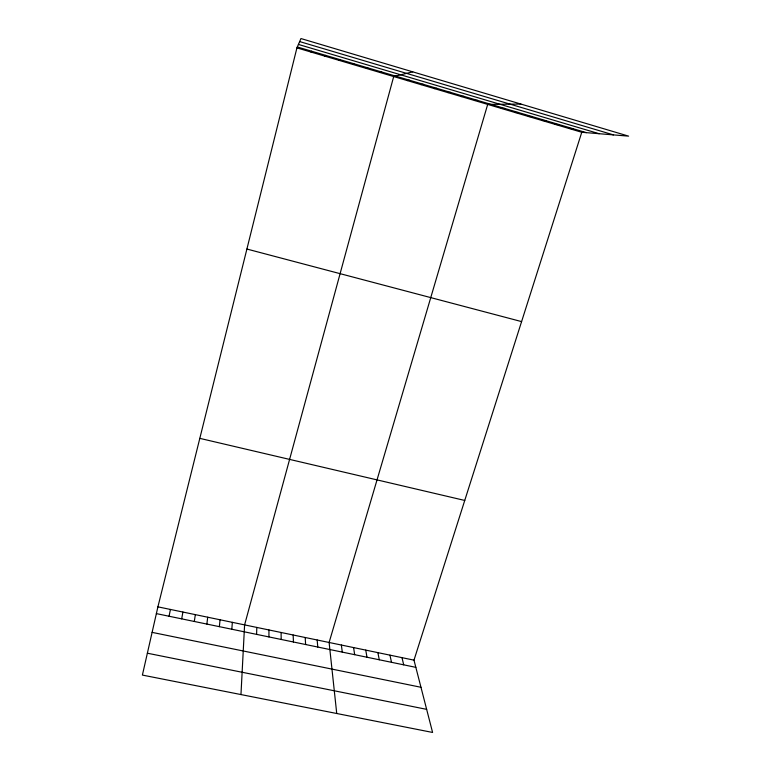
<?xml version="1.0" encoding="UTF-8"?>
<svg xmlns="http://www.w3.org/2000/svg" width="771" height="771" viewBox="0 0 771 771"><rect width="100%" height="100%" fill="white"/><g stroke="black" fill="none" stroke-linecap="round" stroke-linejoin="round"><path stroke-width="1.16" d="M268.925 636.923L268.963 629.965M256.608 634.369L256.801 627.43M240.966 694.565L244.6 624.886L393.702 76.551L412.755 71.848M231.82 629.232L232.35 622.342M219.369 626.659L220.053 619.778M206.859 624.067L207.717 617.214M194.311 621.465L195.333 614.632M181.705 618.853L182.9 612.049M169.061 616.241L170.43 609.447M157.91 606.844L142.394 675.078L432.589 732.45L413.988 660.149L581.768 132.275L628.606 136.139L300.96 38.55L296.931 47.879L157.91 606.844L413.988 660.149M310.935 52.033L311.542 51.185M324.87 56.158L325.69 55.377M338.748 60.273L339.78 59.56M352.569 64.369L353.812 63.714M366.341 68.446L367.786 67.858M380.045 72.503L381.703 71.982M407.29 80.579L409.353 80.184M420.831 84.588L423.096 84.251M434.314 88.588L436.781 88.308M447.739 92.559L450.399 92.347M461.116 96.52L463.969 96.375M474.435 100.471L477.48 100.375M520.878 104.056L487.696 104.403L329.111 642.484L336.734 713.503M501.304 108.432L504.745 108.46M514.855 112.45L518.497 112.537M528.347 116.44L532.183 116.594M541.791 120.43L545.81 120.633M555.168 124.391L559.389 124.651M568.497 128.343L572.901 128.661M147.367 653.21L426.652 709.359M152.109 632.374L420.976 687.279M156.368 613.61L415.839 667.349M199.814 438.362L464.749 500.446M246.903 249.043L521.591 321.603M298.416 44.429L599.154 133.711M297.327 46.973L586.365 132.651M296.931 47.879L581.768 132.275M299.649 41.576L613.465 134.886M401.999 657.653L403.696 664.833M389.962 655.148L391.504 662.308M377.877 652.632L379.274 659.774M365.753 650.107L366.986 657.229M353.59 647.573L354.66 654.675M341.37 645.038L342.285 652.121M317.17 639.997L317.768 647.042M305.181 637.501L305.624 644.527M293.153 634.996L293.443 642.002M281.078 632.48L281.203 639.467"/></g></svg>
